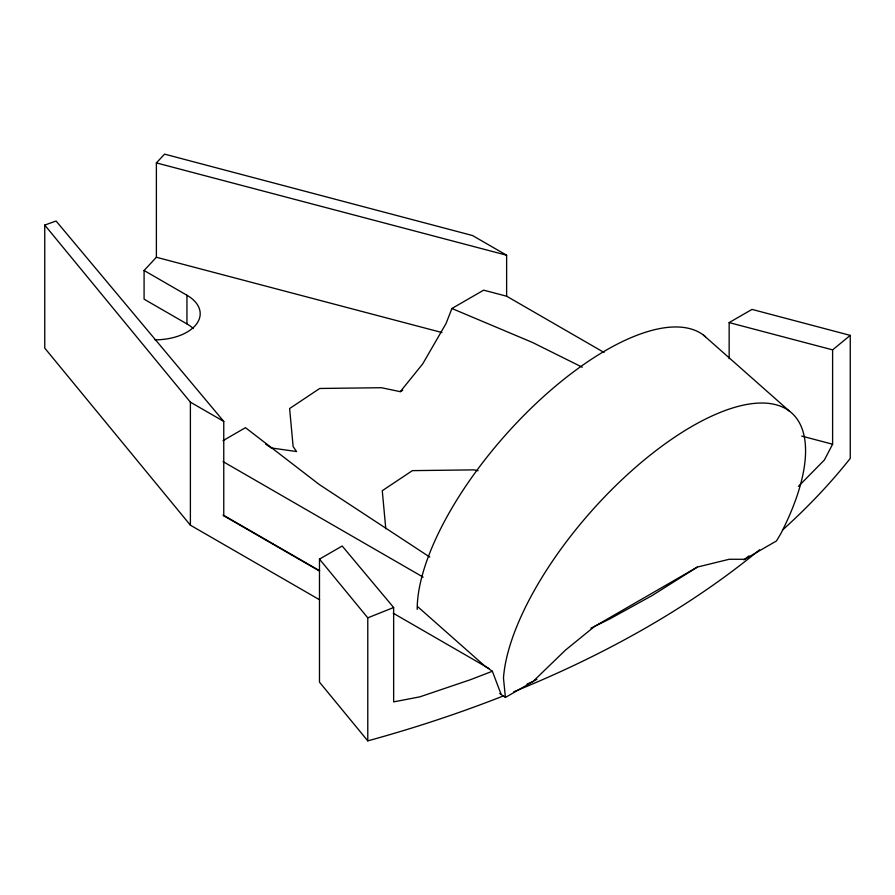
<?xml version="1.0" encoding="UTF-8"?>
<svg xmlns="http://www.w3.org/2000/svg" width="895" height="895" viewBox="0 0 895 895"><rect width="100%" height="100%" fill="white"/><g stroke="black" fill="none" stroke-linecap="round" stroke-linejoin="round"><path stroke-width="1.34" d="M604.069 352.473L506.626 296.211L483.658 290.159L451.908 308.495L446.034 323.554L422.664 363.963L400.289 391.663L381.393 387.714L319.716 388.475L289.611 408.556L293.135 446.594L296.558 451.55L271.342 447.947L265.714 444.211M729.156 358.671L729.156 322.592L752.001 309.401L850.25 335.379L832.607 349.867L832.607 444.222L824.396 459.985L798.418 486.388M193.264 328.499A45.231 26.112 0 0 0 186.943 323.923L144.084 299.176L144.084 270.503L156.39 257.268L156.39 162.901L164.557 154.13L472.526 235.53L506.626 255.22L506.626 296.211M748.958 555.952L744.729 559.285L729.201 559.274L697.339 567.072L594.638 626.366L565.427 650.15L532.961 681.543L527.065 684.116M697.339 567.072L652.153 595.533L609.931 618.848L590.98 628.156M223.045 440.631L245.476 427.676L319.381 484.598L429.779 557.082M400.289 391.663L402.705 390.265M503.661 695.807A1004.514 579.949 0 0 1 367.778 740.87L319.481 682.147L319.481 559.118L342.181 546.017L393.643 607.515L393.643 701.881L419.811 696.858L470.211 679.786L492.351 671.25L501.178 694.52M499.746 693.535L505.429 697.44L536.888 679.271M743.779 559.834L776.446 540.972L780.619 534.046A207.047 84.779 -48.5 0 0 702.038 420.84A207.047 84.779 -48.5 0 0 503.471 678.063L505.429 697.44M367.778 740.87L367.778 617.841L393.643 607.515M319.616 599.795L190.389 525.186L44.75 348.11L44.75 225.081L56.083 221.02L223.761 421.422L223.761 515.777L319.425 571.01M478.098 470.725L474.048 469.875L412.371 470.636L382.266 490.717L385.79 528.755M156.39 162.901L506.626 255.22M729.156 322.592L832.607 349.867M156.39 257.268L441.917 332.526M801.707 436.078L832.607 444.222M451.908 308.495L532.469 342.461L582.265 367.219M144.084 270.503L186.943 295.249A45.231 26.112 0 0 1 196.743 323.71A45.231 26.112 0 0 1 154.958 339.831M44.75 225.081L190.389 402.157L223.761 421.422M223.101 461.63L423.111 577.107M319.638 570.73L223.101 514.994L223.761 515.777M393.252 613.232L488.916 668.464M492.351 671.25L484.967 666.182L417.965 606.922M703.515 335.144L789.524 411.219M319.481 559.118L367.778 617.841M850.25 335.379L850.25 458.408A1004.514 579.949 0 0 1 782.554 529.997M190.389 402.157L190.389 525.186M186.943 295.249L186.943 323.923M759.598 549.765A1004.514 579.949 0 0 1 513.786 691.768M417.204 609.394A207.047 84.779 -48.5 0 1 535.59 403.936A207.047 84.779 -48.5 0 1 705.528 336.788"/></g></svg>
